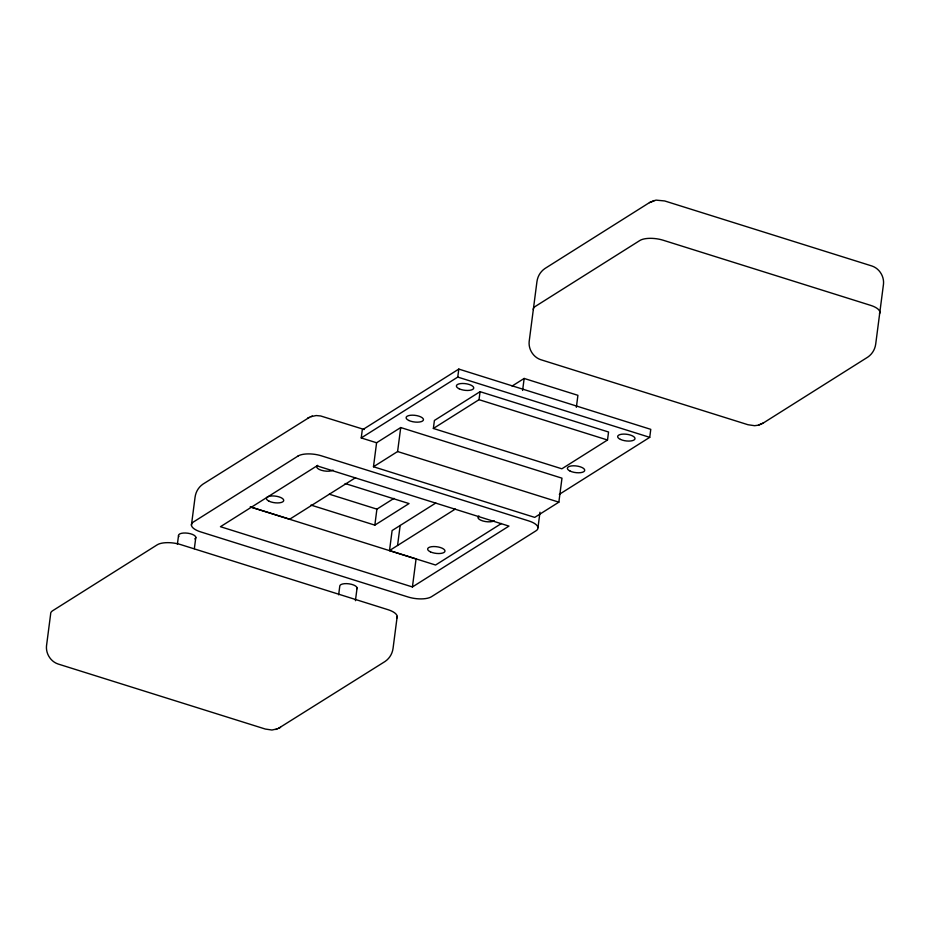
<?xml version="1.0" encoding="UTF-8"?>
<svg xmlns="http://www.w3.org/2000/svg" width="930" height="930" viewBox="0 0 930 930"><rect width="100%" height="100%" fill="white"/><g stroke="black" fill="none" stroke-linecap="round" stroke-linejoin="round"><path stroke-width="1.4" d="M177.398 544.19L178.502 535.68M191.429 525.183L195.068 497.19C195.765 491.877 198.567 487.157 202.996 484.112L309.423 417.361M194.347 548.665L195.823 537.319M338.648 594.805L339.752 586.295A8.73 3.336 7.4 0 1 349.192 583.854A8.73 3.336 7.4 0 1 356.876 588.783M376.592 442.761L373.476 466.755L534.727 517.382L558.86 502.165L561.976 478.171L400.725 427.544L376.592 442.761L361.235 437.937L362.27 429.939L458.804 369.082L650.768 429.346L649.733 437.344L559.314 494.353M355.423 600.71L357.074 587.934M310.922 505.071L374.837 525.136L376.906 509.14L394.006 498.352M373.476 466.755L397.598 451.538L400.725 427.544M501.456 523.485L435.589 565.022L389.519 550.548L392.111 530.553L435.798 503.014M397.563 545.48L400.156 525.485M397.203 616.369L393.053 648.373C392.344 653.685 389.542 658.405 385.113 661.451L278.698 728.202M412.42 586.958L508.954 526.101L316.991 465.837L220.457 526.706L412.42 586.958L416.059 558.965L250.333 506.943M433.368 428.463L434.403 420.465L480.066 391.681L608.546 432.008L607.511 440.006L561.848 468.801L433.368 428.463L479.031 399.679L607.511 440.006M361.235 437.937L457.758 377.08L458.804 369.082M479.031 399.679L480.066 391.681M522.602 390.449L524.16 378.452L577.914 395.32L576.356 407.317M537.982 527.612L539.981 512.221M649.454 202.612L544.887 268.549C540.458 271.595 537.656 276.315 536.947 281.627L529.158 341.624C528.403 349.296 533.297 357.19 540.656 359.654L747.987 424.731L754.602 425.696L758.392 425.184L763.205 423.069L867.771 357.132C872.201 354.086 875.002 349.366 875.711 344.053L883.5 284.057C884.256 276.384 879.362 268.491 872.003 266.026L664.671 200.95L656.01 200.124L649.454 202.612L654.267 200.496M355.562 477.683L289.683 519.219L250.391 506.885M512.093 386.055L524.16 378.452M374.837 525.136L409.026 503.572L345.111 483.519M389.519 550.548L455.316 509.059M311.085 416.628L316.177 415.547L320.664 415.966L364.258 429.521M758.392 425.184L763.205 423.069M396.796 618.078A17.461 6.684 7.4 0 0 387.926 609.662L180.594 544.573A17.461 6.684 7.4 0 0 157.193 544.829L52.615 610.766A17.461 6.684 7.4 0 0 50.65 613.951L46.5 645.943C45.744 653.616 50.639 661.509 57.997 663.974L265.329 729.05L271.944 730.015L277.035 728.934M307.574 418.175L312.387 416.059M275.733 729.504L280.546 727.388M457.758 377.08L649.733 437.344M397.598 451.538L558.86 502.165M329.313 494.19L376.906 509.14M333.021 470.138A8.73 3.336 7.4 0 1 321.315 470.266A8.73 3.336 7.4 0 1 317.665 465.325M494.272 520.765A8.73 3.336 7.4 0 1 482.577 520.893A8.73 3.336 7.4 0 1 478.915 515.941M178.886 536.587A8.73 3.336 7.4 0 1 187.941 533.227A8.73 3.336 7.4 0 1 194.835 538.9M533.308 309.632A17.461 6.684 7.4 0 1 535.273 306.447L639.852 240.51A17.461 6.684 7.4 0 1 663.253 240.254L870.585 305.342A17.461 6.684 7.4 0 1 879.455 313.759M297.972 456.072L193.394 522.009A17.461 6.684 7.4 0 0 200.706 531.902L408.038 596.979A17.461 6.684 7.4 0 0 431.439 596.735L536.017 530.798A17.461 6.684 7.4 0 0 528.705 520.905L321.373 455.816A17.461 6.684 7.4 0 0 297.972 456.072M269.189 501.258A8.73 3.336 7.4 0 0 283.522 501.107A8.73 3.336 7.4 0 0 272.478 495.934A8.73 3.336 7.4 0 0 269.189 501.258M430.45 551.874A8.73 3.336 7.4 0 0 444.773 551.723A8.73 3.336 7.4 0 0 433.729 546.549A8.73 3.336 7.4 0 0 430.45 551.874M459.199 388.798A8.73 3.336 7.4 0 0 473.533 388.647A8.73 3.336 7.4 0 0 462.489 383.474A8.73 3.336 7.4 0 0 459.199 388.798M620.461 439.413A8.73 3.336 7.4 0 0 634.795 439.262A8.73 3.336 7.4 0 0 623.739 434.089A8.73 3.336 7.4 0 0 620.461 439.413M570.183 471.115A8.73 3.336 7.4 0 0 584.517 470.964A8.73 3.336 7.4 0 0 573.473 465.791A8.73 3.336 7.4 0 0 570.183 471.115M408.921 420.5A8.73 3.336 7.4 0 0 423.255 420.337A8.73 3.336 7.4 0 0 412.211 415.175A8.73 3.336 7.4 0 0 408.921 420.5"/></g></svg>
